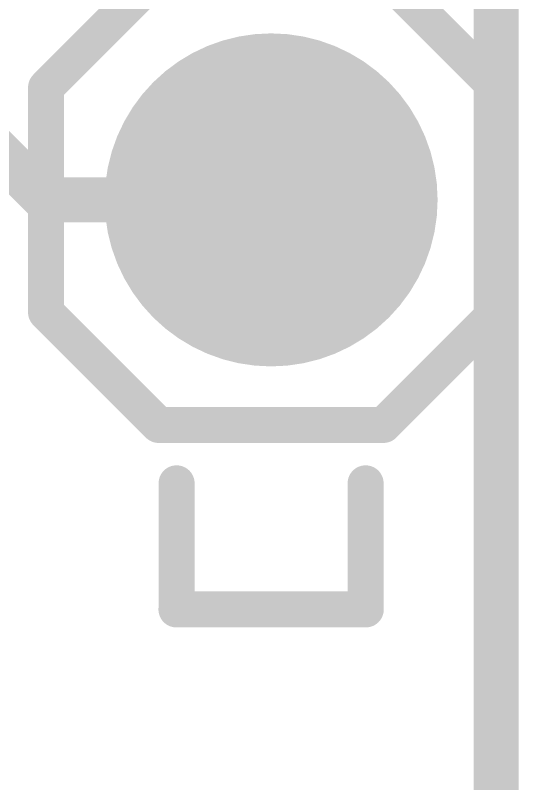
# Model space of a CAD drawing. Extents: x -90 to 26, y -1 to 33.
# Drawn here: x 22.687 to 25.527, y 13.215 to 17.551 of the extents above; entities that cross this region are included whole.
import ezdxf

# ---------------------------------------------------------------- set-up
doc = ezdxf.new("R2010")
doc.units = 0
for name, color, linetype in [('1', 12, 'CONTINUOUS'), ('16', 132, 'CONTINUOUS'), ('17', 110, 'CONTINUOUS'), ('20', 53, 'CONTINUOUS'), ('21', 41, 'CONTINUOUS'), ('22', 40, 'CONTINUOUS'), ('51', 53, 'CONTINUOUS')]:
    doc.layers.add(name, color=color, linetype=linetype)

# ---------------------------------------------------------------- blocks, each defined once
blk = doc.blocks.new('RECT')
blk.add_solid([(-0.5, -0.5), (0.5, -0.5), (-0.5, 0.5), (0.5, 0.5)])
blk = doc.blocks.new('ROUNDP')
at = {"const_width": 0.5}
blk.add_lwpolyline([(0, -0.25, 1), (0, 0.25, 1), (0, -0.25)], format="xyb", dxfattribs=at)

msp = doc.modelspace()

# ---------------------------------------------------------------- linework, layer by layer
at = {"layer": '1', "const_width": 0.254}
for points in [[(25.4, -1.27), (25.4, 30.48)], [(22.86, 16.51), (21.59, 17.78)], [(24.13, 16.51), (22.86, 16.51)]]:
    msp.add_lwpolyline(points, dxfattribs=at)
at = {"layer": '1', "const_width": 0.127}
for points in [[(22.86, 16.5735, 1), (22.86, 16.4465)], [(22.8151, 16.4651, 1), (22.9049, 16.5549)], [(24.13, 16.4465, 1), (24.13, 16.5735)]]:
    msp.add_lwpolyline(points, format="xyb", dxfattribs=at)
at = {"layer": '16', "const_width": 0.254}
msp.add_lwpolyline([(25.4, -1.27), (25.4, 30.48)], dxfattribs=at)
at = {"layer": '20', "const_width": 0.2032}
msp.add_lwpolyline([(25.4, 30.48), (25.4, -1.27)], dxfattribs=at)
at = {"layer": '21', "const_width": 0.2032}
for points in [[(22.86, 17.145), (23.495, 17.78)], [(24.765, 17.78), (25.4, 17.145)], [(22.86, 15.875), (22.86, 17.145)], [(25.4, 17.145), (25.4, 15.875)], [(23.495, 15.24), (22.86, 15.875)], [(25.4, 15.875), (24.765, 15.24)], [(24.765, 15.24), (23.495, 15.24)], [(24.6634, 14.1986), (24.6634, 14.9104)], [(23.5957, 14.1986), (24.6634, 14.1986)]]:
    msp.add_lwpolyline(points, dxfattribs=at)
at = {"layer": '21', "const_width": 0.1016}
for points in [[(22.9108, 17.145, 1), (22.8092, 17.145)], [(22.8241, 17.1809, 1), (22.8959, 17.1091)], [(25.4508, 17.145, 1), (25.3492, 17.145)], [(25.3641, 17.1091, 1), (25.4359, 17.1809)], [(22.8959, 15.9109, 1), (22.8241, 15.8391)], [(25.4359, 15.8391, 1), (25.3641, 15.9109)], [(22.8092, 15.875, 1), (22.9108, 15.875)], [(25.3492, 15.875, 1), (25.4508, 15.875)], [(23.495, 15.2908, 1), (23.495, 15.1892)], [(23.4591, 15.2041, 1), (23.5309, 15.2759)], [(24.7291, 15.2759, 1), (24.8009, 15.2041)], [(24.765, 15.1892, 1), (24.765, 15.2908)], [(24.7142, 14.9104, 1), (24.6126, 14.9104)], [(23.5957, 14.2494, 1), (23.5957, 14.1478)], [(24.6634, 14.1478, 1), (24.6634, 14.2494)], [(24.6126, 14.1986, 1), (24.7142, 14.1986)]]:
    msp.add_lwpolyline(points, format="xyb", dxfattribs=at)
at = {"layer": '22', "const_width": 0.2032}
for points in [[(23.5966, 14.1986), (23.5966, 14.9104)], [(24.6643, 14.1986), (23.5966, 14.1986)]]:
    msp.add_lwpolyline(points, dxfattribs=at)
at = {"layer": '22', "const_width": 0.1016}
for points in [[(23.6474, 14.9104, 1), (23.5458, 14.9104)], [(23.5966, 14.2494, 1), (23.5966, 14.1478)], [(24.6643, 14.1478, 1), (24.6643, 14.2494)], [(23.5458, 14.1986, 1), (23.6474, 14.1986)]]:
    msp.add_lwpolyline(points, format="xyb", dxfattribs=at)

# ---------------------------------------------------------------- block references
at = {"layer": '17', "xscale": 1.8796, "yscale": 1.8796}
msp.add_blockref('ROUNDP', (24.13, 16.51), dxfattribs=at)
msp.add_blockref('ROUNDP', (24.13, 16.51), dxfattribs=at)
at = {"layer": '51', "xscale": 0.508, "yscale": 0.508, "rotation": 270}
msp.add_blockref('RECT', (24.13, 16.51), dxfattribs=at)

doc.saveas('drawing.dxf')
